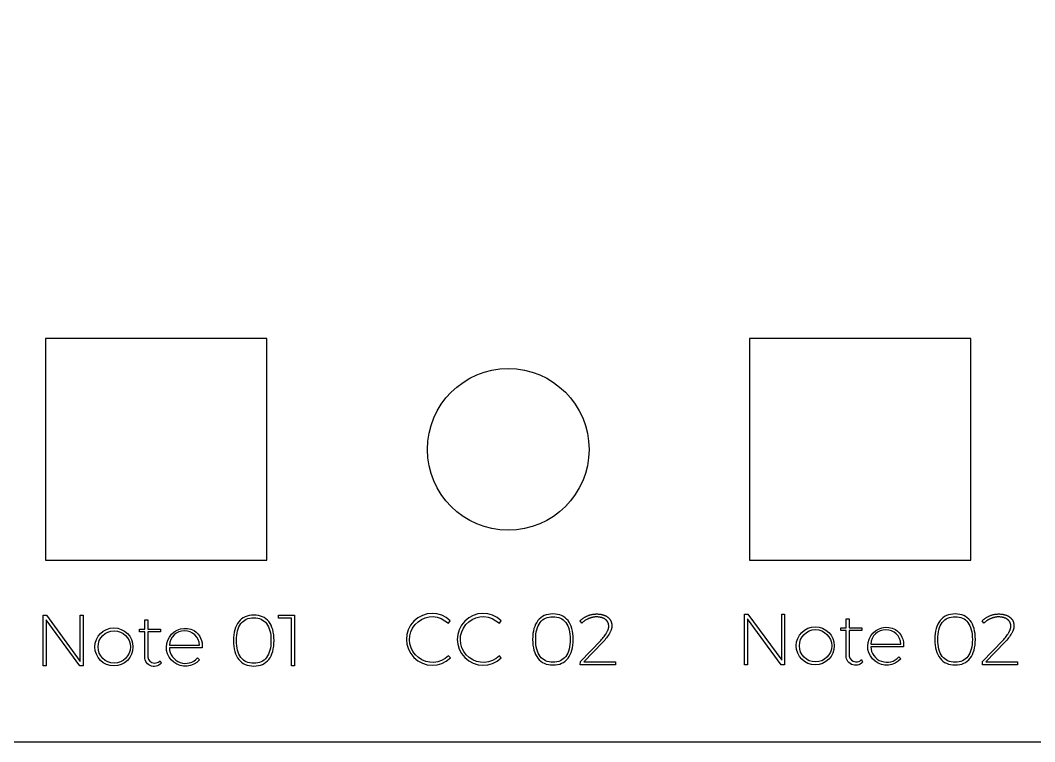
# Model space of a CAD drawing. Header units: millimetres. Extents: x -1043 to -744, y -1370 to -1206.
# Drawn here: x -907.95 to -864.03, y -1370.34 to -1339.11 of the extents above; entities that cross this region are included whole.
import ezdxf

# ---------------------------------------------------------------- set-up
doc = ezdxf.new("R2010")
doc.units = ezdxf.units.MM
doc.header["$MEASUREMENT"] = 0
doc.layers.add('Electronics$CUT3', color=178, linetype='Continuous', true_color=0x000000)
doc.layers.add('Electronics$ENGRAVE1', color=5, linetype='Continuous', true_color=0x0000ff)

msp = doc.modelspace()

# ---------------------------------------------------------------- linework, layer by layer
at = {"layer": 'Electronics$CUT3'}
msp.add_lwpolyline([(-1043.298, -1226.5), (-1043.298, -1350.336, 0.414214), (-1023.298, -1370.336), (-764.298, -1370.336, 0.414214), (-744.298, -1350.336), (-744.298, -1226.5, 0.414214), (-764.298, -1206.5), (-771.298, -1206.5, 0.414214), (-781.298, -1216.5, -0.414214), (-791.298, -1226.5), (-996.298, -1226.5, -0.414214), (-1006.298, -1216.5, 0.414214), (-1016.298, -1206.5), (-1023.298, -1206.5, 0.414214)], format="xyb", close=True, dxfattribs=at)
msp.add_lwpolyline([(-1043.298, -1226.5), (-1043.298, -1350.336, 0.414214), (-1023.298, -1370.336), (-764.298, -1370.336, 0.414214), (-744.298, -1350.336), (-744.298, -1226.5, 0.414214), (-764.298, -1206.5), (-771.298, -1206.5, 0.414214), (-781.298, -1216.5, -0.414214), (-791.298, -1226.5), (-996.298, -1226.5, -0.414214), (-1006.298, -1216.5, 0.414214), (-1016.298, -1206.5), (-1023.298, -1206.5, 0.414214)], format="xyb", close=True, dxfattribs=at)
for points in [[(-906.86, -1362.478), (-897.271, -1362.478), (-897.271, -1352.89), (-906.86, -1352.89)], [(-876.38, -1362.478), (-866.791, -1362.478), (-866.791, -1352.89), (-876.38, -1352.89)]]:
    msp.add_lwpolyline(points, close=True, dxfattribs=at)
msp.add_circle((-886.825, -1357.684), 3.5, dxfattribs=at)
at = {"layer": 'Electronics$ENGRAVE1'}
for points in [[(-905.353, -1364.865), (-905.224, -1364.865), (-905.224, -1367.052), (-905.378, -1367.052), (-906.836, -1365.062), (-906.836, -1367.052), (-906.967, -1367.052), (-906.967, -1364.865), (-906.814, -1364.865), (-905.353, -1366.858)], [(-896.766, -1364.865), (-896.077, -1364.865), (-896.077, -1367.052), (-896.205, -1367.052), (-896.205, -1364.993), (-896.766, -1364.993)], [(-882.181, -1366.876), (-882.181, -1367.004), (-883.705, -1367.004), (-883.702, -1366.87), (-882.822, -1365.95), (-882.783, -1365.908), (-882.745, -1365.867), (-882.71, -1365.826), (-882.677, -1365.785), (-882.646, -1365.743), (-882.617, -1365.703), (-882.603, -1365.682), (-882.59, -1365.662), (-882.578, -1365.641), (-882.566, -1365.621), (-882.554, -1365.601), (-882.544, -1365.581), (-882.534, -1365.562), (-882.525, -1365.542), (-882.516, -1365.524), (-882.509, -1365.505), (-882.502, -1365.487), (-882.495, -1365.469), (-882.49, -1365.452), (-882.485, -1365.435), (-882.483, -1365.426), (-882.481, -1365.418), (-882.479, -1365.41), (-882.478, -1365.402), (-882.476, -1365.393), (-882.475, -1365.385), (-882.474, -1365.378), (-882.473, -1365.37), (-882.473, -1365.362), (-882.472, -1365.354), (-882.472, -1365.347), (-882.472, -1365.339), (-882.472, -1365.328), (-882.473, -1365.316), (-882.473, -1365.305), (-882.474, -1365.294), (-882.476, -1365.283), (-882.477, -1365.272), (-882.479, -1365.261), (-882.481, -1365.25), (-882.483, -1365.24), (-882.486, -1365.23), (-882.489, -1365.22), (-882.492, -1365.21), (-882.496, -1365.2), (-882.5, -1365.19), (-882.504, -1365.181), (-882.508, -1365.172), (-882.513, -1365.162), (-882.518, -1365.153), (-882.523, -1365.145), (-882.529, -1365.136), (-882.535, -1365.127), (-882.541, -1365.119), (-882.547, -1365.111), (-882.554, -1365.103), (-882.561, -1365.095), (-882.568, -1365.087), (-882.576, -1365.079), (-882.583, -1365.072), (-882.591, -1365.065), (-882.6, -1365.057), (-882.609, -1365.05), (-882.617, -1365.044), (-882.627, -1365.037), (-882.636, -1365.031), (-882.646, -1365.024), (-882.655, -1365.018), (-882.666, -1365.013), (-882.676, -1365.007), (-882.686, -1365.002), (-882.697, -1364.996), (-882.708, -1364.991), (-882.719, -1364.987), (-882.73, -1364.982), (-882.741, -1364.978), (-882.753, -1364.974), (-882.765, -1364.97), (-882.777, -1364.966), (-882.789, -1364.963), (-882.802, -1364.959), (-882.814, -1364.956), (-882.827, -1364.953), (-882.84, -1364.951), (-882.854, -1364.948), (-882.867, -1364.946), (-882.895, -1364.942), (-882.923, -1364.939), (-882.952, -1364.937), (-882.982, -1364.936), (-883.013, -1364.936), (-883.034, -1364.936), (-883.054, -1364.937), (-883.075, -1364.938), (-883.095, -1364.94), (-883.116, -1364.943), (-883.136, -1364.946), (-883.157, -1364.949), (-883.177, -1364.953), (-883.198, -1364.958), (-883.219, -1364.963), (-883.239, -1364.969), (-883.26, -1364.975), (-883.281, -1364.982), (-883.302, -1364.99), (-883.323, -1364.998), (-883.343, -1365.006), (-883.364, -1365.015), (-883.385, -1365.025), (-883.405, -1365.034), (-883.425, -1365.045), (-883.445, -1365.055), (-883.464, -1365.067), (-883.483, -1365.078), (-883.502, -1365.09), (-883.52, -1365.103), (-883.539, -1365.115), (-883.557, -1365.129), (-883.574, -1365.142), (-883.592, -1365.157), (-883.609, -1365.171), (-883.626, -1365.186), (-883.642, -1365.202), (-883.708, -1365.098), (-883.69, -1365.081), (-883.671, -1365.065), (-883.653, -1365.049), (-883.633, -1365.033), (-883.614, -1365.018), (-883.594, -1365.004), (-883.574, -1364.99), (-883.554, -1364.976), (-883.533, -1364.963), (-883.512, -1364.95), (-883.49, -1364.938), (-883.468, -1364.926), (-883.446, -1364.915), (-883.424, -1364.904), (-883.401, -1364.894), (-883.378, -1364.884), (-883.355, -1364.875), (-883.331, -1364.866), (-883.308, -1364.858), (-883.285, -1364.85), (-883.261, -1364.844), (-883.238, -1364.837), (-883.214, -1364.832), (-883.191, -1364.827), (-883.167, -1364.822), (-883.143, -1364.818), (-883.12, -1364.815), (-883.096, -1364.812), (-883.072, -1364.81), (-883.048, -1364.809), (-883.025, -1364.808), (-883.001, -1364.807), (-882.963, -1364.808), (-882.926, -1364.81), (-882.89, -1364.812), (-882.856, -1364.816), (-882.838, -1364.818), (-882.822, -1364.821), (-882.805, -1364.824), (-882.789, -1364.827), (-882.773, -1364.831), (-882.757, -1364.834), (-882.741, -1364.838), (-882.726, -1364.843), (-882.711, -1364.847), (-882.696, -1364.852), (-882.682, -1364.857), (-882.668, -1364.862), (-882.654, -1364.868), (-882.64, -1364.874), (-882.626, -1364.88), (-882.613, -1364.887), (-882.6, -1364.893), (-882.587, -1364.9), (-882.575, -1364.908), (-882.562, -1364.915), (-882.55, -1364.923), (-882.539, -1364.931), (-882.527, -1364.94), (-882.516, -1364.948), (-882.505, -1364.957), (-882.494, -1364.966), (-882.484, -1364.975), (-882.474, -1364.985), (-882.464, -1364.995), (-882.455, -1365.004), (-882.446, -1365.014), (-882.438, -1365.025), (-882.43, -1365.035), (-882.422, -1365.046), (-882.414, -1365.056), (-882.407, -1365.067), (-882.4, -1365.079), (-882.394, -1365.09), (-882.388, -1365.102), (-882.382, -1365.113), (-882.377, -1365.125), (-882.372, -1365.137), (-882.367, -1365.15), (-882.362, -1365.162), (-882.358, -1365.175), (-882.355, -1365.188), (-882.351, -1365.201), (-882.349, -1365.214), (-882.346, -1365.227), (-882.344, -1365.241), (-882.342, -1365.255), (-882.34, -1365.269), (-882.339, -1365.283), (-882.338, -1365.297), (-882.338, -1365.312), (-882.337, -1365.327), (-882.337, -1365.336), (-882.338, -1365.345), (-882.338, -1365.354), (-882.339, -1365.363), (-882.34, -1365.373), (-882.341, -1365.382), (-882.342, -1365.392), (-882.344, -1365.401), (-882.346, -1365.411), (-882.348, -1365.421), (-882.35, -1365.43), (-882.352, -1365.44), (-882.355, -1365.45), (-882.358, -1365.46), (-882.364, -1365.481), (-882.371, -1365.501), (-882.379, -1365.522), (-882.388, -1365.543), (-882.397, -1365.565), (-882.408, -1365.587), (-882.419, -1365.609), (-882.431, -1365.631), (-882.444, -1365.654), (-882.457, -1365.677), (-882.472, -1365.7), (-882.502, -1365.746), (-882.535, -1365.793), (-882.57, -1365.84), (-882.607, -1365.887), (-882.647, -1365.935), (-882.69, -1365.983), (-882.735, -1366.031), (-883.548, -1366.876)], [(-874.985, -1364.817), (-874.857, -1364.817), (-874.857, -1367.004), (-875.01, -1367.004), (-876.468, -1365.014), (-876.468, -1367.004), (-876.6, -1367.004), (-876.6, -1364.817), (-876.446, -1364.817), (-874.985, -1366.81)], [(-864.77, -1366.876), (-864.77, -1367.004), (-866.294, -1367.004), (-866.291, -1366.87), (-865.412, -1365.95), (-865.372, -1365.908), (-865.335, -1365.867), (-865.3, -1365.826), (-865.266, -1365.785), (-865.235, -1365.743), (-865.207, -1365.703), (-865.193, -1365.682), (-865.18, -1365.662), (-865.167, -1365.641), (-865.155, -1365.621), (-865.144, -1365.601), (-865.133, -1365.581), (-865.123, -1365.562), (-865.114, -1365.542), (-865.106, -1365.524), (-865.098, -1365.505), (-865.091, -1365.487), (-865.085, -1365.469), (-865.079, -1365.452), (-865.075, -1365.435), (-865.073, -1365.426), (-865.071, -1365.418), (-865.069, -1365.41), (-865.067, -1365.402), (-865.066, -1365.393), (-865.065, -1365.385), (-865.064, -1365.378), (-865.063, -1365.37), (-865.062, -1365.362), (-865.062, -1365.354), (-865.062, -1365.347), (-865.061, -1365.339), (-865.062, -1365.328), (-865.062, -1365.316), (-865.063, -1365.305), (-865.064, -1365.294), (-865.065, -1365.283), (-865.067, -1365.272), (-865.068, -1365.261), (-865.071, -1365.25), (-865.073, -1365.24), (-865.076, -1365.23), (-865.079, -1365.22), (-865.082, -1365.21), (-865.085, -1365.2), (-865.089, -1365.19), (-865.093, -1365.181), (-865.098, -1365.172), (-865.103, -1365.162), (-865.107, -1365.153), (-865.113, -1365.145), (-865.118, -1365.136), (-865.124, -1365.127), (-865.13, -1365.119), (-865.137, -1365.111), (-865.143, -1365.103), (-865.15, -1365.095), (-865.158, -1365.087), (-865.165, -1365.079), (-865.173, -1365.072), (-865.181, -1365.065), (-865.189, -1365.057), (-865.198, -1365.05), (-865.207, -1365.044), (-865.216, -1365.037), (-865.226, -1365.031), (-865.235, -1365.024), (-865.245, -1365.018), (-865.255, -1365.013), (-865.265, -1365.007), (-865.276, -1365.002), (-865.286, -1364.996), (-865.297, -1364.991), (-865.308, -1364.987), (-865.319, -1364.982), (-865.331, -1364.978), (-865.343, -1364.974), (-865.354, -1364.97), (-865.366, -1364.966), (-865.379, -1364.963), (-865.391, -1364.959), (-865.404, -1364.956), (-865.417, -1364.953), (-865.43, -1364.951), (-865.443, -1364.948), (-865.457, -1364.946), (-865.484, -1364.942), (-865.513, -1364.939), (-865.542, -1364.937), (-865.572, -1364.936), (-865.603, -1364.936), (-865.623, -1364.936), (-865.644, -1364.937), (-865.664, -1364.938), (-865.685, -1364.94), (-865.705, -1364.943), (-865.726, -1364.946), (-865.746, -1364.949), (-865.767, -1364.953), (-865.787, -1364.958), (-865.808, -1364.963), (-865.829, -1364.969), (-865.85, -1364.975), (-865.87, -1364.982), (-865.891, -1364.99), (-865.912, -1364.998), (-865.933, -1365.006), (-865.954, -1365.015), (-865.974, -1365.025), (-865.995, -1365.034), (-866.014, -1365.045), (-866.034, -1365.055), (-866.054, -1365.067), (-866.073, -1365.078), (-866.091, -1365.09), (-866.11, -1365.103), (-866.128, -1365.115), (-866.146, -1365.129), (-866.164, -1365.142), (-866.181, -1365.157), (-866.198, -1365.171), (-866.215, -1365.186), (-866.232, -1365.202), (-866.298, -1365.098), (-866.279, -1365.081), (-866.261, -1365.065), (-866.242, -1365.049), (-866.223, -1365.033), (-866.203, -1365.018), (-866.184, -1365.004), (-866.164, -1364.99), (-866.143, -1364.976), (-866.122, -1364.963), (-866.101, -1364.95), (-866.08, -1364.938), (-866.058, -1364.926), (-866.036, -1364.915), (-866.013, -1364.904), (-865.991, -1364.894), (-865.967, -1364.884), (-865.944, -1364.875), (-865.921, -1364.866), (-865.897, -1364.858), (-865.874, -1364.85), (-865.851, -1364.844), (-865.827, -1364.837), (-865.804, -1364.832), (-865.78, -1364.827), (-865.756, -1364.822), (-865.733, -1364.818), (-865.709, -1364.815), (-865.685, -1364.812), (-865.662, -1364.81), (-865.638, -1364.809), (-865.614, -1364.808), (-865.59, -1364.807), (-865.552, -1364.808), (-865.516, -1364.81), (-865.48, -1364.812), (-865.445, -1364.816), (-865.428, -1364.818), (-865.411, -1364.821), (-865.395, -1364.824), (-865.378, -1364.827), (-865.362, -1364.831), (-865.347, -1364.834), (-865.331, -1364.838), (-865.316, -1364.843), (-865.301, -1364.847), (-865.286, -1364.852), (-865.271, -1364.857), (-865.257, -1364.862), (-865.243, -1364.868), (-865.229, -1364.874), (-865.216, -1364.88), (-865.202, -1364.887), (-865.189, -1364.893), (-865.177, -1364.9), (-865.164, -1364.908), (-865.152, -1364.915), (-865.14, -1364.923), (-865.128, -1364.931), (-865.117, -1364.94), (-865.105, -1364.948), (-865.094, -1364.957), (-865.084, -1364.966), (-865.073, -1364.975), (-865.063, -1364.985), (-865.054, -1364.995), (-865.045, -1365.004), (-865.036, -1365.014), (-865.027, -1365.025), (-865.019, -1365.035), (-865.011, -1365.046), (-865.004, -1365.056), (-864.997, -1365.067), (-864.99, -1365.079), (-864.983, -1365.09), (-864.977, -1365.102), (-864.971, -1365.113), (-864.966, -1365.125), (-864.961, -1365.137), (-864.956, -1365.15), (-864.952, -1365.162), (-864.948, -1365.175), (-864.944, -1365.188), (-864.941, -1365.201), (-864.938, -1365.214), (-864.935, -1365.227), (-864.933, -1365.241), (-864.931, -1365.255), (-864.93, -1365.269), (-864.928, -1365.283), (-864.928, -1365.297), (-864.927, -1365.312), (-864.927, -1365.327), (-864.927, -1365.336), (-864.927, -1365.345), (-864.928, -1365.354), (-864.929, -1365.363), (-864.929, -1365.373), (-864.931, -1365.382), (-864.932, -1365.392), (-864.934, -1365.401), (-864.935, -1365.411), (-864.937, -1365.421), (-864.939, -1365.43), (-864.942, -1365.44), (-864.944, -1365.45), (-864.947, -1365.46), (-864.953, -1365.481), (-864.961, -1365.501), (-864.968, -1365.522), (-864.977, -1365.543), (-864.987, -1365.565), (-864.997, -1365.587), (-865.008, -1365.609), (-865.02, -1365.631), (-865.033, -1365.654), (-865.047, -1365.677), (-865.061, -1365.7), (-865.091, -1365.746), (-865.124, -1365.793), (-865.159, -1365.84), (-865.197, -1365.887), (-865.237, -1365.935), (-865.279, -1365.983), (-865.324, -1366.031), (-866.138, -1366.876)]]:
    msp.add_lwpolyline(points, close=True, dxfattribs=at)
for points in [[(-901.848, -1366.94, -0.750475), (-902.558, -1366.602), (-902.558, -1365.575), (-902.796, -1365.575), (-902.796, -1365.462), (-902.558, -1365.462), (-902.558, -1365.059), (-902.433, -1365.059), (-902.433, -1365.462), (-901.879, -1365.462), (-901.879, -1365.575), (-902.433, -1365.575), (-902.433, -1366.586, 0.724121), (-901.898, -1366.833)], [(-889.726, -1364.998), (-889.41, -1365.199), (-889.332, -1365.098, 2.359226), (-889.329, -1366.71), (-889.41, -1366.619, -1.864699)], [(-887.526, -1364.998), (-887.21, -1365.199), (-887.132, -1365.098, 2.359226), (-887.129, -1366.71), (-887.21, -1366.619, -1.864699)], [(-871.48, -1366.892, -0.750475), (-872.19, -1366.554), (-872.19, -1365.527), (-872.428, -1365.527), (-872.428, -1365.414), (-872.19, -1365.414), (-872.19, -1365.011), (-872.065, -1365.011), (-872.065, -1365.414), (-871.511, -1365.414), (-871.511, -1365.527), (-872.065, -1365.527), (-872.065, -1366.538, 0.724121), (-871.53, -1366.785)], [(-900.422, -1365.527, -0.26868), (-900.073, -1366.273), (-901.497, -1366.273, 0.675793), (-900.274, -1366.711), (-900.199, -1366.796, -2.057104)], [(-900.192, -1366.157, 0.952108), (-901.494, -1366.157)], [(-870.054, -1365.479, -0.26868), (-869.706, -1366.225), (-871.129, -1366.225, 0.675793), (-869.906, -1366.663), (-869.831, -1366.748, -2.057104)], [(-869.824, -1366.109, 0.952108), (-871.126, -1366.109)]]:
    msp.add_lwpolyline(points, format="xyb", close=True, dxfattribs=at)
for centre, radius in [((-903.899, -1366.233, -12.989), 0.824), ((-903.885, -1366.234, -12.989), 0.7), ((-873.531, -1366.185, -12.989), 0.824), ((-873.518, -1366.186, -12.989), 0.7)]:
    msp.add_circle(centre, radius, dxfattribs=at)
for points in [[(-897.193, -1365.14, -12.989), (-897.041, -1365.33, -12.989), (-896.966, -1365.602, -12.989), (-896.966, -1365.957, -12.989), (-896.966, -1366.312, -12.989), (-897.041, -1366.584, -12.989), (-897.193, -1366.775, -12.989), (-897.344, -1366.966, -12.989), (-897.561, -1367.062, -12.989), (-897.845, -1367.062, -12.989), (-898.127, -1367.062, -12.989), (-898.344, -1366.966, -12.989), (-898.496, -1366.775, -12.989), (-898.648, -1366.584, -12.989), (-898.725, -1366.312, -12.989), (-898.725, -1365.957, -12.989), (-898.725, -1365.604, -12.989), (-898.648, -1365.333, -12.989), (-898.496, -1365.142, -12.989), (-898.344, -1364.951, -12.989), (-898.127, -1364.855, -12.989), (-897.845, -1364.855, -12.989), (-897.561, -1364.855, -12.989), (-897.344, -1364.95, -12.989), (-897.193, -1365.14, -12.989)], [(-898.401, -1365.226, -12.989), (-898.529, -1365.394, -12.989), (-898.593, -1365.638, -12.989), (-898.593, -1365.957, -12.989), (-898.593, -1366.276, -12.989), (-898.529, -1366.52, -12.989), (-898.401, -1366.689, -12.989), (-898.272, -1366.858, -12.989), (-898.087, -1366.943, -12.989), (-897.845, -1366.943, -12.989), (-897.603, -1366.943, -12.989), (-897.418, -1366.858, -12.989), (-897.29, -1366.689, -12.989), (-897.161, -1366.52, -12.989), (-897.097, -1366.276, -12.989), (-897.097, -1365.957, -12.989), (-897.097, -1365.638, -12.989), (-897.161, -1365.394, -12.989), (-897.29, -1365.226, -12.989), (-897.418, -1365.058, -12.989), (-897.603, -1364.974, -12.989), (-897.845, -1364.974, -12.989), (-898.087, -1364.974, -12.989), (-898.272, -1365.058, -12.989), (-898.401, -1365.226, -12.989)], [(-884.235, -1365.092, -12.989), (-884.084, -1365.282, -12.989), (-884.009, -1365.554, -12.989), (-884.009, -1365.909, -12.989), (-884.009, -1366.264, -12.989), (-884.084, -1366.536, -12.989), (-884.235, -1366.727, -12.989), (-884.387, -1366.918, -12.989), (-884.604, -1367.014, -12.989), (-884.888, -1367.014, -12.989), (-885.17, -1367.014, -12.989), (-885.387, -1366.918, -12.989), (-885.539, -1366.727, -12.989), (-885.691, -1366.536, -12.989), (-885.767, -1366.264, -12.989), (-885.767, -1365.909, -12.989), (-885.767, -1365.556, -12.989), (-885.691, -1365.285, -12.989), (-885.539, -1365.094, -12.989), (-885.387, -1364.903, -12.989), (-885.17, -1364.807, -12.989), (-884.888, -1364.807, -12.989), (-884.604, -1364.807, -12.989), (-884.387, -1364.902, -12.989), (-884.235, -1365.092, -12.989)], [(-885.443, -1365.178, -12.989), (-885.572, -1365.346, -12.989), (-885.636, -1365.59, -12.989), (-885.636, -1365.909, -12.989), (-885.636, -1366.228, -12.989), (-885.572, -1366.472, -12.989), (-885.443, -1366.641, -12.989), (-885.315, -1366.81, -12.989), (-885.13, -1366.895, -12.989), (-884.888, -1366.895, -12.989), (-884.646, -1366.895, -12.989), (-884.461, -1366.81, -12.989), (-884.332, -1366.641, -12.989), (-884.204, -1366.472, -12.989), (-884.14, -1366.228, -12.989), (-884.14, -1365.909, -12.989), (-884.14, -1365.59, -12.989), (-884.204, -1365.346, -12.989), (-884.332, -1365.178, -12.989), (-884.461, -1365.01, -12.989), (-884.646, -1364.926, -12.989), (-884.888, -1364.926, -12.989), (-885.13, -1364.926, -12.989), (-885.315, -1365.01, -12.989), (-885.443, -1365.178, -12.989)], [(-866.825, -1365.092, -12.989), (-866.674, -1365.282, -12.989), (-866.598, -1365.554, -12.989), (-866.598, -1365.909, -12.989), (-866.598, -1366.264, -12.989), (-866.674, -1366.536, -12.989), (-866.825, -1366.727, -12.989), (-866.976, -1366.918, -12.989), (-867.194, -1367.014, -12.989), (-867.477, -1367.014, -12.989), (-867.759, -1367.014, -12.989), (-867.976, -1366.918, -12.989), (-868.128, -1366.727, -12.989), (-868.281, -1366.536, -12.989), (-868.357, -1366.264, -12.989), (-868.357, -1365.909, -12.989), (-868.357, -1365.556, -12.989), (-868.281, -1365.285, -12.989), (-868.128, -1365.094, -12.989), (-867.976, -1364.903, -12.989), (-867.759, -1364.807, -12.989), (-867.477, -1364.807, -12.989), (-867.194, -1364.807, -12.989), (-866.976, -1364.902, -12.989), (-866.825, -1365.092, -12.989)], [(-868.033, -1365.178, -12.989), (-868.161, -1365.346, -12.989), (-868.225, -1365.59, -12.989), (-868.225, -1365.909, -12.989), (-868.225, -1366.228, -12.989), (-868.161, -1366.472, -12.989), (-868.033, -1366.641, -12.989), (-867.905, -1366.81, -12.989), (-867.719, -1366.895, -12.989), (-867.477, -1366.895, -12.989), (-867.235, -1366.895, -12.989), (-867.05, -1366.81, -12.989), (-866.922, -1366.641, -12.989), (-866.794, -1366.472, -12.989), (-866.729, -1366.228, -12.989), (-866.729, -1365.909, -12.989), (-866.729, -1365.59, -12.989), (-866.794, -1365.346, -12.989), (-866.922, -1365.178, -12.989), (-867.05, -1365.01, -12.989), (-867.235, -1364.926, -12.989), (-867.477, -1364.926, -12.989), (-867.719, -1364.926, -12.989), (-867.905, -1365.01, -12.989), (-868.033, -1365.178, -12.989)]]:
    msp.add_open_spline(points, degree=3, knots=[0, 0, 0, 0, 1, 1, 1, 2, 2, 2, 3, 3, 3, 4, 4, 4, 5, 5, 5, 6, 6, 6, 7, 7, 7, 8, 8, 8, 8], dxfattribs=at)

doc.saveas('drawing.dxf')
